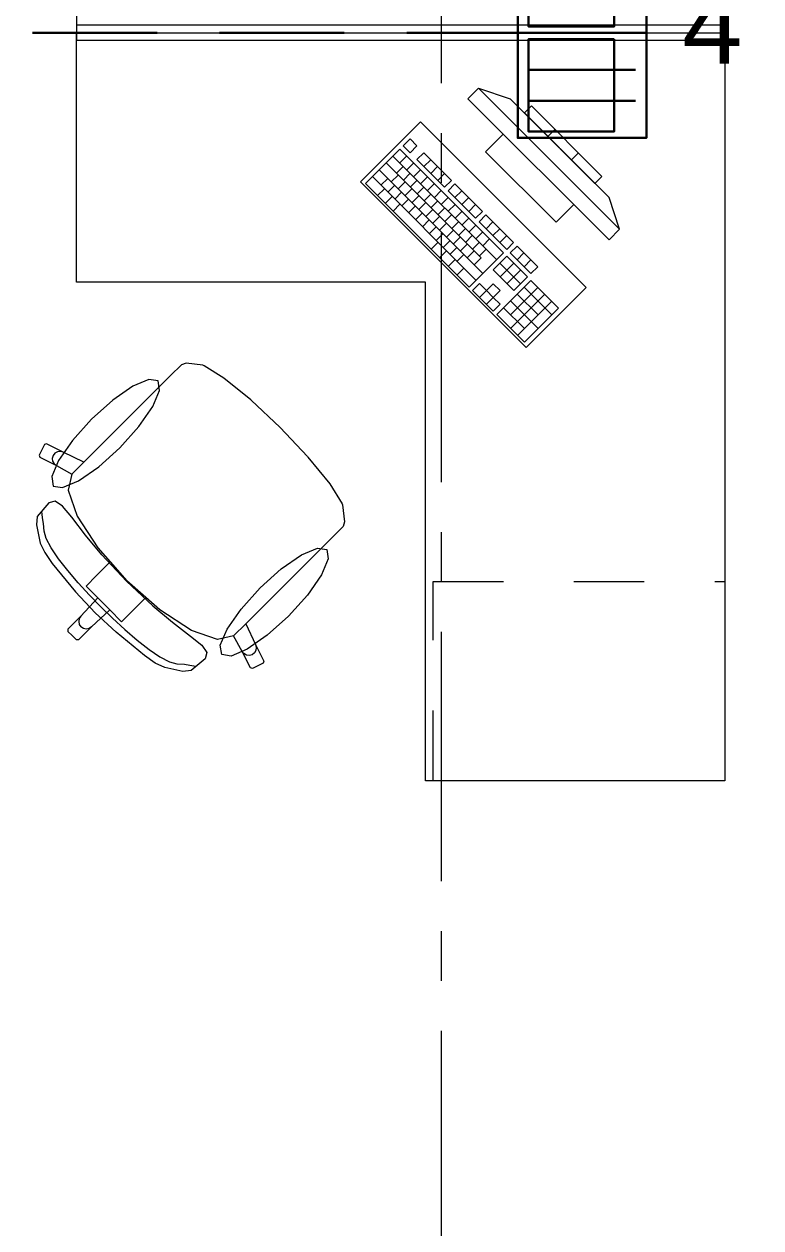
# Model space of a CAD drawing. Header units: inches. Extents: x -19 to 5698, y -728 to 92.
# Drawn here: x 20.234 to 21.711, y 11.416 to 13.83 of the extents above; entities that cross this region are included whole.
import ezdxf

# ---------------------------------------------------------------- set-up
doc = ezdxf.new("R2010")
doc.units = ezdxf.units.IN
doc.header["$MEASUREMENT"] = 0
for name, pattern in [('HIDDEN', [0.375, 0.25, -0.125]), ('Punto & Raya', [0.65, 0.5, -0.075, 0, -0.075]), ('Rayas', [0.282222, 0.141111, -0.141111])]:
    doc.linetypes.add(name, pattern=pattern)
doc.layers.get('0').update_dxf_attribs({"color": 61})
doc.layers.add('00 conduct tomacorr', color=120, linetype='HIDDEN', lineweight=30)
doc.layers.add('00 IE LUZ EMERGENCIA', color=253, linetype='Continuous', lineweight=0)
for name, color, linetype in [('08 _ STR _ EXT _ 10 Vereda Exterior', 7, 'Continuous'), ('Interior - Mobiliario', 7, 'Continuous'), ('Marcador - Secciones', 7, 'Continuous')]:
    doc.layers.add(name, color=color, linetype=linetype)
doc.styles.add('Annotative', font='arial.ttf')

# ---------------------------------------------------------------- blocks, each defined once
blk = doc.blocks.new('CAJA POP UP 6 MODULOS')
at = {"layer": '00 conduct tomacorr', "linetype": 'Continuous'}
for p, q in [((-0.095, -0.165), (-0.095, -0.0151)), ((-0.052, -0.165), (-0.052, -0.0151)), ((0.052, -0.165), (0.052, -0.0151)), ((0.095, -0.165), (0.095, -0.0151)), ((0, -0.165), (0, -0.18))]:
    blk.add_line(p, q, dxfattribs=at)
for points in [[(-0.147, 0), (0.147, 0), (0.147, -0.18), (-0.147, -0.18)], [(0, 0), (0.147, 0), (0.147, -0.18), (0, -0.18)]]:
    blk.add_lwpolyline(points, close=True, dxfattribs=at)
for points in [[(-0.138, -0.045), (-0.009, -0.045), (-0.009, -0.165), (-0.138, -0.165), (-0.138, -0.045)], [(0.009, -0.045), (0.138, -0.045), (0.138, -0.165), (0.009, -0.165), (0.009, -0.045)]]:
    blk.add_lwpolyline(points, dxfattribs=at)
at = {"color": 1, "insert": (-0.1807, -0.168), "char_height": 0.05, "attachment_point": 1, "rotation": 180}
blk.add_mtext_dynamic_manual_height_columns('{\\fVerdana|b0|i0|c0|p34;2T}', width=0.000481, gutter_width=0.1561, heights=[0], dxfattribs=at)

msp = doc.modelspace()

# ---------------------------------------------------------------- hatches: boundary and pattern name
at = {"layer": '08 _ STR _ EXT _ 10 Vereda Exterior', "linetype": 'Continuous', "lineweight": 13}
h = msp.add_hatch(dxfattribs=at)
h.set_pattern_fill('RETÍCULA_100X100_0002', color=251, style=0, pattern_type=2)
h.set_pattern_definition([(360, (3.7574, 18.3027), (0, 2.53199), []), (90, (3.7574, 18.3027), (-3.6, 0), [])])
h.paths.add_polyline_path([(2.17, 3.6213), (4.2913, 1.5), (9.32, 1.5), (9.32, 6.5), (40.52, 6.5), (40.52, 1.5), (52.92, 1.5), (52.92, 19.0859), (51.57, 19.0859), (51.57, 7.2), (9.07, 7.2), (9.07, 7.85), (6.5201, 7.85, -0.414214), (6.2701, 8.1), (6.2701, 8.85, -0.414213), (6.5201, 9.1), (9.07, 9.1), (9.07, 12), (6.5201, 12, -0.414214), (6.2701, 12.25), (6.2701, 13, -0.414213), (6.5201, 13.25), (9.07, 13.25), (9.07, 16.15), (6.5201, 16.15, -0.414214), (6.2701, 16.4), (6.2701, 17.15, -0.414213), (6.5201, 17.4), (8.77, 17.4), (8.7706, 21.0499), (2.17, 21.0499)])

# ---------------------------------------------------------------- linework, layer by layer
at = {"layer": '00 conduct tomacorr'}
msp.add_line((18.001, 13.8121), (21.3341, 13.8121), dxfattribs=at)
msp.add_arc((28.0753, 13.3308), 6.7584, 147.76533, 175.91647, dxfattribs=at)
at = {"layer": 'Interior - Mobiliario', "color": 175, "linetype": 'Continuous', "lineweight": 13}
for p, q in [((21.145, 13.701), (21.1238, 13.6798)), ((21.4279, 13.4182), (21.145, 13.701)), ((21.145, 13.701), (21.2087, 13.6798)), ((21.1238, 13.6798), (21.4067, 13.397)), ((21.2087, 13.6798), (21.4067, 13.4818)), ((21.2511, 13.6657), (21.237, 13.6515)), ((21.3925, 13.5242), (21.2511, 13.6657)), ((21.237, 13.6515), (21.3784, 13.5101)), ((21.2841, 13.6044), (21.2982, 13.6185)), ((21.0077, 13.5993), (20.9939, 13.5856)), ((21.0215, 13.5854), (21.0077, 13.5993)), ((21.1945, 13.6091), (21.1592, 13.5737)), ((21.336, 13.4677), (21.1945, 13.6091)), ((20.9871, 13.5787), (20.9185, 13.5101)), ((20.9734, 13.565), (21.1811, 13.3573)), ((21.1948, 13.371), (20.9871, 13.5787)), ((20.9939, 13.5856), (21.0078, 13.5717)), ((21.0078, 13.5717), (21.0215, 13.5854)), ((21.0353, 13.5716), (21.0216, 13.5579)), ((21.0907, 13.5162), (21.0353, 13.5716)), ((21.1592, 13.5737), (21.3006, 13.4323)), ((21.3312, 13.5572), (21.3454, 13.5714)), ((20.9597, 13.5513), (21.1501, 13.3609)), ((20.9804, 13.5305), (20.9941, 13.5442)), ((20.9872, 13.5511), (21.0009, 13.5649)), ((21.0011, 13.5373), (21.0148, 13.551)), ((21.0216, 13.5579), (21.077, 13.5025)), ((21.0355, 13.544), (21.0492, 13.5577)), ((21.0493, 13.5302), (21.063, 13.5439)), ((20.9322, 13.5238), (21.1399, 13.3161)), ((20.9459, 13.5376), (21.1537, 13.3298)), ((20.9495, 13.5065), (20.9633, 13.5202)), ((20.9702, 13.5133), (20.9839, 13.527)), ((20.9943, 13.5167), (21.008, 13.5304)), ((21.0149, 13.5234), (21.0286, 13.5372)), ((21.0288, 13.5096), (21.0425, 13.5233)), ((21.0632, 13.5163), (21.0769, 13.53)), ((21.3784, 13.5101), (21.3925, 13.5242)), ((20.9185, 13.5101), (21.1262, 13.3024)), ((20.9427, 13.4859), (20.9565, 13.4996)), ((20.9634, 13.4927), (20.9771, 13.5064)), ((20.9772, 13.4788), (20.9909, 13.4926)), ((20.984, 13.4995), (20.9977, 13.5132)), ((20.9979, 13.4856), (21.0116, 13.4993)), ((21.0081, 13.5028), (21.0218, 13.5165)), ((21.022, 13.489), (21.0357, 13.5027)), ((21.0426, 13.4957), (21.0563, 13.5095)), ((21.0565, 13.4819), (21.0702, 13.4956)), ((21.077, 13.5025), (21.0907, 13.5162)), ((21.0977, 13.5093), (21.0839, 13.4955)), ((21.0839, 13.4955), (21.1393, 13.4402)), ((21.1531, 13.4539), (21.0977, 13.5093)), ((21.0978, 13.4817), (21.1115, 13.4954)), ((20.9583, 13.4703), (20.972, 13.484)), ((20.9739, 13.4547), (20.9876, 13.4685)), ((20.9911, 13.465), (21.0048, 13.4787)), ((21.0117, 13.4718), (21.0254, 13.4855)), ((21.0256, 13.4579), (21.0393, 13.4716)), ((21.0358, 13.4751), (21.0495, 13.4888)), ((21.0497, 13.4613), (21.0634, 13.475)), ((21.0703, 13.4681), (21.084, 13.4818)), ((21.1116, 13.4679), (21.1254, 13.4816)), ((21.4279, 13.4182), (21.4067, 13.4818)), ((21.0049, 13.4511), (21.0186, 13.4649)), ((21.0188, 13.4373), (21.0325, 13.451)), ((21.0394, 13.4441), (21.0531, 13.4578)), ((21.0635, 13.4474), (21.0772, 13.4611)), ((21.0774, 13.4336), (21.0911, 13.4473)), ((21.0841, 13.4542), (21.0979, 13.4679)), ((21.098, 13.4404), (21.1117, 13.4541)), ((21.1255, 13.454), (21.1392, 13.4677)), ((21.1393, 13.4402), (21.1531, 13.4539)), ((21.16, 13.4469), (21.1463, 13.4332)), ((21.2154, 13.3916), (21.16, 13.4469)), ((21.3006, 13.4323), (21.336, 13.4677)), ((21.0326, 13.4234), (21.0463, 13.4372)), ((21.0465, 13.4096), (21.0602, 13.4233)), ((21.0533, 13.4302), (21.067, 13.444)), ((21.0671, 13.4164), (21.0808, 13.4301)), ((21.0912, 13.4197), (21.1049, 13.4334)), ((21.1118, 13.4265), (21.1256, 13.4402)), ((21.1257, 13.4127), (21.1394, 13.4264)), ((21.1463, 13.4332), (21.2017, 13.3778)), ((21.1601, 13.4194), (21.1738, 13.4331)), ((21.0603, 13.3958), (21.074, 13.4095)), ((21.081, 13.4025), (21.0947, 13.4163)), ((21.0948, 13.3887), (21.1085, 13.4024)), ((21.1051, 13.4059), (21.1188, 13.4196)), ((21.1189, 13.392), (21.1326, 13.4057)), ((21.1395, 13.3988), (21.1533, 13.4125)), ((21.1534, 13.385), (21.1671, 13.3987)), ((21.174, 13.4055), (21.1877, 13.4193)), ((21.1878, 13.3917), (21.2015, 13.4054)), ((21.4067, 13.397), (21.4279, 13.4182)), ((21.0501, 13.3786), (21.0638, 13.3923)), ((21.0674, 13.3613), (21.0811, 13.375)), ((21.0742, 13.3819), (21.0879, 13.3956)), ((21.088, 13.3681), (21.1017, 13.3818)), ((21.1086, 13.3748), (21.1224, 13.3886)), ((21.1225, 13.361), (21.1362, 13.3747)), ((21.1327, 13.3782), (21.1465, 13.3919)), ((21.1466, 13.3643), (21.1603, 13.378)), ((21.2017, 13.3778), (21.2154, 13.3916)), ((21.2223, 13.3846), (21.2086, 13.3709)), ((21.2638, 13.3431), (21.2223, 13.3846)), ((21.0847, 13.344), (21.0984, 13.3577)), ((21.1019, 13.3542), (21.1156, 13.3679)), ((21.1262, 13.3024), (21.1948, 13.371)), ((21.1363, 13.3472), (21.1501, 13.3609)), ((21.2017, 13.3641), (21.1743, 13.3366)), ((21.188, 13.3503), (21.2295, 13.3088)), ((21.1881, 13.3228), (21.2156, 13.3502)), ((21.2433, 13.3225), (21.2017, 13.3641)), ((21.2086, 13.3709), (21.2501, 13.3294)), ((21.2224, 13.3571), (21.2361, 13.3708)), ((21.2363, 13.3432), (21.25, 13.3569)), ((21.102, 13.3267), (21.1157, 13.3404)), ((21.1743, 13.3366), (21.2158, 13.2951)), ((21.202, 13.3089), (21.2294, 13.3364)), ((21.2501, 13.3294), (21.2638, 13.3431)), ((21.1469, 13.3092), (21.1332, 13.2955)), ((21.1607, 13.2954), (21.1469, 13.3092)), ((21.1744, 13.3091), (21.1607, 13.2954)), ((21.1883, 13.2952), (21.1744, 13.3091)), ((21.2502, 13.3156), (21.1816, 13.247)), ((21.2092, 13.2469), (21.264, 13.3017)), ((21.2158, 13.2951), (21.2433, 13.3225)), ((21.2365, 13.3019), (21.2919, 13.2465)), ((21.3056, 13.2602), (21.2502, 13.3156)), ((21.1332, 13.2955), (21.1747, 13.254)), ((21.147, 13.2816), (21.1607, 13.2954)), ((21.1607, 13.2954), (21.1746, 13.2815)), ((21.1608, 13.2678), (21.1746, 13.2815)), ((21.1746, 13.2815), (21.1883, 13.2952)), ((21.1884, 13.2677), (21.1746, 13.2815)), ((21.2093, 13.2193), (21.2779, 13.2879)), ((21.2228, 13.2882), (21.2643, 13.2466)), ((21.1747, 13.254), (21.1884, 13.2677)), ((21.1953, 13.2607), (21.2369, 13.2192)), ((21.209, 13.2745), (21.2644, 13.2191)), ((21.2232, 13.2055), (21.2917, 13.2741)), ((21.237, 13.1916), (21.3056, 13.2602)), ((21.1816, 13.247), (21.237, 13.1916)), ((20.5494, 13.1467), (20.5274, 13.1248)), ((20.5587, 13.1496), (20.5494, 13.1467)), ((20.5926, 13.1456), (20.5587, 13.1496)), ((20.5947, 13.1447), (20.5926, 13.1456)), ((20.6347, 13.1198), (20.5947, 13.1447)), ((20.5274, 13.1248), (20.5019, 13.0993)), ((20.6884, 13.0762), (20.6347, 13.1198)), ((20.5019, 13.0993), (20.354, 12.9514)), ((20.6892, 13.0755), (20.6884, 13.0762)), ((20.7476, 13.0207), (20.6892, 13.0755)), ((20.7476, 13.0207), (20.8024, 12.9624)), ((20.2751, 12.9867), (20.2643, 12.9653)), ((20.2792, 12.988), (20.2751, 12.9867)), ((20.3123, 12.971), (20.2792, 12.988)), ((20.2643, 12.9653), (20.2657, 12.9612)), ((20.2921, 12.9645), (20.2905, 12.9589)), ((20.2957, 12.9691), (20.2921, 12.9645)), ((20.3008, 12.9719), (20.2957, 12.9691)), ((20.3066, 12.9726), (20.3008, 12.9719)), ((20.3123, 12.971), (20.3066, 12.9726)), ((20.354, 12.9514), (20.3123, 12.971)), ((20.8024, 12.9624), (20.8031, 12.9615)), ((20.8031, 12.9615), (20.8467, 12.9079)), ((20.2657, 12.9612), (20.2988, 12.9443)), ((20.2905, 12.9589), (20.2912, 12.953)), ((20.2912, 12.953), (20.2941, 12.9479)), ((20.2941, 12.9479), (20.2988, 12.9443)), ((20.2988, 12.9443), (20.3298, 12.927)), ((20.3298, 12.9272), (20.354, 12.9514)), ((20.3298, 12.927), (20.3223, 12.895)), ((20.3298, 12.9272), (20.3298, 12.927)), ((20.3223, 12.895), (20.3406, 12.843)), ((20.8467, 12.9079), (20.8716, 12.8678)), ((20.2837, 12.8699), (20.2605, 12.842)), ((20.2966, 12.8733), (20.2837, 12.8699)), ((20.3109, 12.8633), (20.2966, 12.8733)), ((20.8716, 12.8678), (20.8725, 12.8657)), ((20.8725, 12.8657), (20.8765, 12.8318)), ((20.2605, 12.842), (20.2586, 12.8253)), ((20.2701, 12.8473), (20.2693, 12.8518)), ((20.2709, 12.8393), (20.2701, 12.8473)), ((20.3295, 12.841), (20.3109, 12.8633)), ((20.3574, 12.8048), (20.3295, 12.841)), ((20.3406, 12.843), (20.382, 12.7792)), ((20.2586, 12.8253), (20.2664, 12.7891)), ((20.2729, 12.8285), (20.2709, 12.8393)), ((20.2741, 12.8131), (20.2729, 12.8285)), ((20.8736, 12.8225), (20.8516, 12.8005)), ((20.8765, 12.8318), (20.8736, 12.8225)), ((20.278, 12.7984), (20.2741, 12.8131)), ((20.288, 12.7795), (20.278, 12.7984)), ((20.3902, 12.7655), (20.3574, 12.8048)), ((20.8516, 12.8005), (20.8261, 12.775)), ((20.2664, 12.7891), (20.2753, 12.7699)), ((20.2753, 12.7699), (20.2902, 12.7482)), ((20.3028, 12.7577), (20.288, 12.7795)), ((20.382, 12.7792), (20.4068, 12.7511)), ((20.8261, 12.775), (20.6783, 12.6272)), ((20.2902, 12.7482), (20.3371, 12.6915)), ((20.3214, 12.7339), (20.3028, 12.7577)), ((20.4068, 12.7511), (20.3794, 12.7237)), ((20.4396, 12.7128), (20.3902, 12.7655)), ((20.4068, 12.7511), (20.4401, 12.7132)), ((20.3425, 12.7091), (20.3214, 12.7339)), ((20.3794, 12.7237), (20.3583, 12.7025)), ((20.3651, 12.6845), (20.3425, 12.7091)), ((20.3583, 12.7025), (20.3819, 12.6789)), ((20.4396, 12.7128), (20.4924, 12.6633)), ((20.4779, 12.6799), (20.4401, 12.7132)), ((20.3371, 12.6915), (20.3762, 12.6493)), ((20.3819, 12.6789), (20.3479, 12.6424)), ((20.3879, 12.661), (20.3651, 12.6845)), ((20.3819, 12.6789), (20.3938, 12.667)), ((20.4779, 12.6799), (20.4506, 12.6525)), ((20.5061, 12.6551), (20.4779, 12.6799)), ((20.4058, 12.655), (20.3693, 12.621)), ((20.4184, 12.6102), (20.3762, 12.6493)), ((20.3879, 12.661), (20.4114, 12.6382)), ((20.4058, 12.655), (20.3938, 12.667)), ((20.4294, 12.6314), (20.4058, 12.655)), ((20.4506, 12.6525), (20.4294, 12.6314)), ((20.4924, 12.6633), (20.5317, 12.6306)), ((20.5699, 12.6138), (20.5061, 12.6551)), ((20.3479, 12.6424), (20.3218, 12.6163)), ((20.3447, 12.6375), (20.3436, 12.6318)), ((20.3436, 12.6318), (20.3447, 12.626)), ((20.3479, 12.6424), (20.3447, 12.6375)), ((20.3447, 12.626), (20.348, 12.6211)), ((20.4114, 12.6382), (20.436, 12.6157)), ((20.5317, 12.6306), (20.5679, 12.6026)), ((20.6541, 12.6029), (20.6783, 12.6272)), ((20.6783, 12.6272), (20.6979, 12.5854)), ((20.3218, 12.6163), (20.3218, 12.612)), ((20.3218, 12.612), (20.3304, 12.6035)), ((20.3389, 12.595), (20.3304, 12.6035)), ((20.3693, 12.621), (20.3432, 12.5949)), ((20.3529, 12.6179), (20.348, 12.6211)), ((20.3587, 12.6167), (20.3529, 12.6179)), ((20.3644, 12.6178), (20.3587, 12.6167)), ((20.3693, 12.621), (20.3644, 12.6178)), ((20.4751, 12.5634), (20.4184, 12.6102)), ((20.436, 12.6157), (20.4608, 12.5945)), ((20.5679, 12.6026), (20.5902, 12.584)), ((20.6219, 12.5954), (20.5699, 12.6138)), ((20.6538, 12.6029), (20.6219, 12.5954)), ((20.6541, 12.6029), (20.6538, 12.6029)), ((20.6711, 12.5719), (20.6538, 12.6029)), ((20.3432, 12.5949), (20.3389, 12.595)), ((20.4608, 12.5945), (20.4846, 12.5759)), ((20.4846, 12.5759), (20.5064, 12.5611)), ((20.5902, 12.584), (20.6002, 12.5697)), ((20.6979, 12.5854), (20.6995, 12.5797)), ((20.6979, 12.5854), (20.7148, 12.5523)), ((20.6995, 12.5797), (20.6988, 12.5739)), ((20.4968, 12.5485), (20.4751, 12.5634)), ((20.5064, 12.5611), (20.5252, 12.5511)), ((20.5968, 12.5568), (20.5689, 12.5336)), ((20.6002, 12.5697), (20.5968, 12.5568)), ((20.6748, 12.5673), (20.6711, 12.5719)), ((20.6881, 12.5388), (20.6711, 12.5719)), ((20.6799, 12.5644), (20.6748, 12.5673)), ((20.6858, 12.5637), (20.6799, 12.5644)), ((20.6914, 12.5652), (20.6858, 12.5637)), ((20.696, 12.5688), (20.6914, 12.5652)), ((20.6988, 12.5739), (20.696, 12.5688)), ((20.7148, 12.5523), (20.7135, 12.5483)), ((20.516, 12.5395), (20.4968, 12.5485)), ((20.5521, 12.5317), (20.516, 12.5395)), ((20.5252, 12.5511), (20.54, 12.5472)), ((20.54, 12.5472), (20.5554, 12.5461)), ((20.5689, 12.5336), (20.5521, 12.5317)), ((20.5554, 12.5461), (20.5661, 12.544)), ((20.5661, 12.544), (20.5742, 12.5432)), ((20.5742, 12.5432), (20.5787, 12.5424)), ((20.6922, 12.5374), (20.6881, 12.5388)), ((20.7135, 12.5483), (20.6922, 12.5374))]:
    msp.add_line(p, q, dxfattribs=at)
at = {"layer": 'Interior - Mobiliario', "color": 175, "linetype": 'Rayas', "lineweight": 13}
for p, q in [((21.054, 12.3121), (21.054, 12.7121)), ((21.054, 12.7121), (21.639, 12.7121))]:
    msp.add_line(p, q, dxfattribs=at)
at = {"layer": 'Interior - Mobiliario', "color": 175, "linetype": 'Continuous', "lineweight": 13, "flags": 128}
for points in [[(21.639, 13.8121), (21.639, 15.3121), (21.039, 15.3121), (21.039, 14.3121), (20.339, 14.3121), (20.339, 13.8121)], [(20.339, 13.8271), (20.339, 13.7971), (21.639, 13.7971), (21.639, 13.8271)], [(21.639, 13.8121), (21.639, 12.3121), (21.039, 12.3121), (21.039, 13.3121), (20.339, 13.3121), (20.339, 13.8121)], [(21.0284, 13.6338), (20.9082, 13.5136), (21.2405, 13.1813), (21.3607, 13.3015)], [(20.3691, 13.0372), (20.331, 12.9947), (20.303, 12.9543), (20.2894, 12.9223), (20.2922, 12.9034), (20.3111, 12.9005), (20.3432, 12.9141), (20.3836, 12.9421), (20.4261, 12.9803), (20.4642, 13.0227), (20.4922, 13.0631), (20.5058, 13.0952), (20.503, 13.1141), (20.484, 13.117), (20.452, 13.1034), (20.4116, 13.0753)], [(20.7641, 12.6423), (20.7216, 12.6041), (20.6812, 12.5761), (20.6491, 12.5625), (20.6302, 12.5654), (20.6274, 12.5843), (20.641, 12.6163), (20.669, 12.6567), (20.7071, 12.6992), (20.7496, 12.7373), (20.79, 12.7653), (20.8221, 12.779), (20.841, 12.7761), (20.8438, 12.7572), (20.8302, 12.7251), (20.8022, 12.6847)]]:
    msp.add_lwpolyline(points, close=True, dxfattribs=at)
at = {"layer": 'Marcador - Secciones', "color": 251, "linetype": 'Punto & Raya', "lineweight": 13, "true_color": 0x636466}
msp.add_line((21.07, 46.2111), (21.07, 0.8878), dxfattribs=at)

# ---------------------------------------------------------------- block references
at = {"layer": '00 conduct tomacorr', "xscale": 1.432830642179531, "yscale": 1.432830642179531, "zscale": 1.432830642179531, "rotation": 269.9999999999999}
msp.add_blockref('CAJA POP UP 6 MODULOS', (21.4815, 13.8121), dxfattribs=at)

# ---------------------------------------------------------------- texts
at = {"layer": '00 IE LUZ EMERGENCIA', "style": 'Annotative'}
msp.add_attdef('4', (21.553, 13.7501), '', height=0.1562, dxfattribs=at)

doc.saveas('drawing.dxf')
